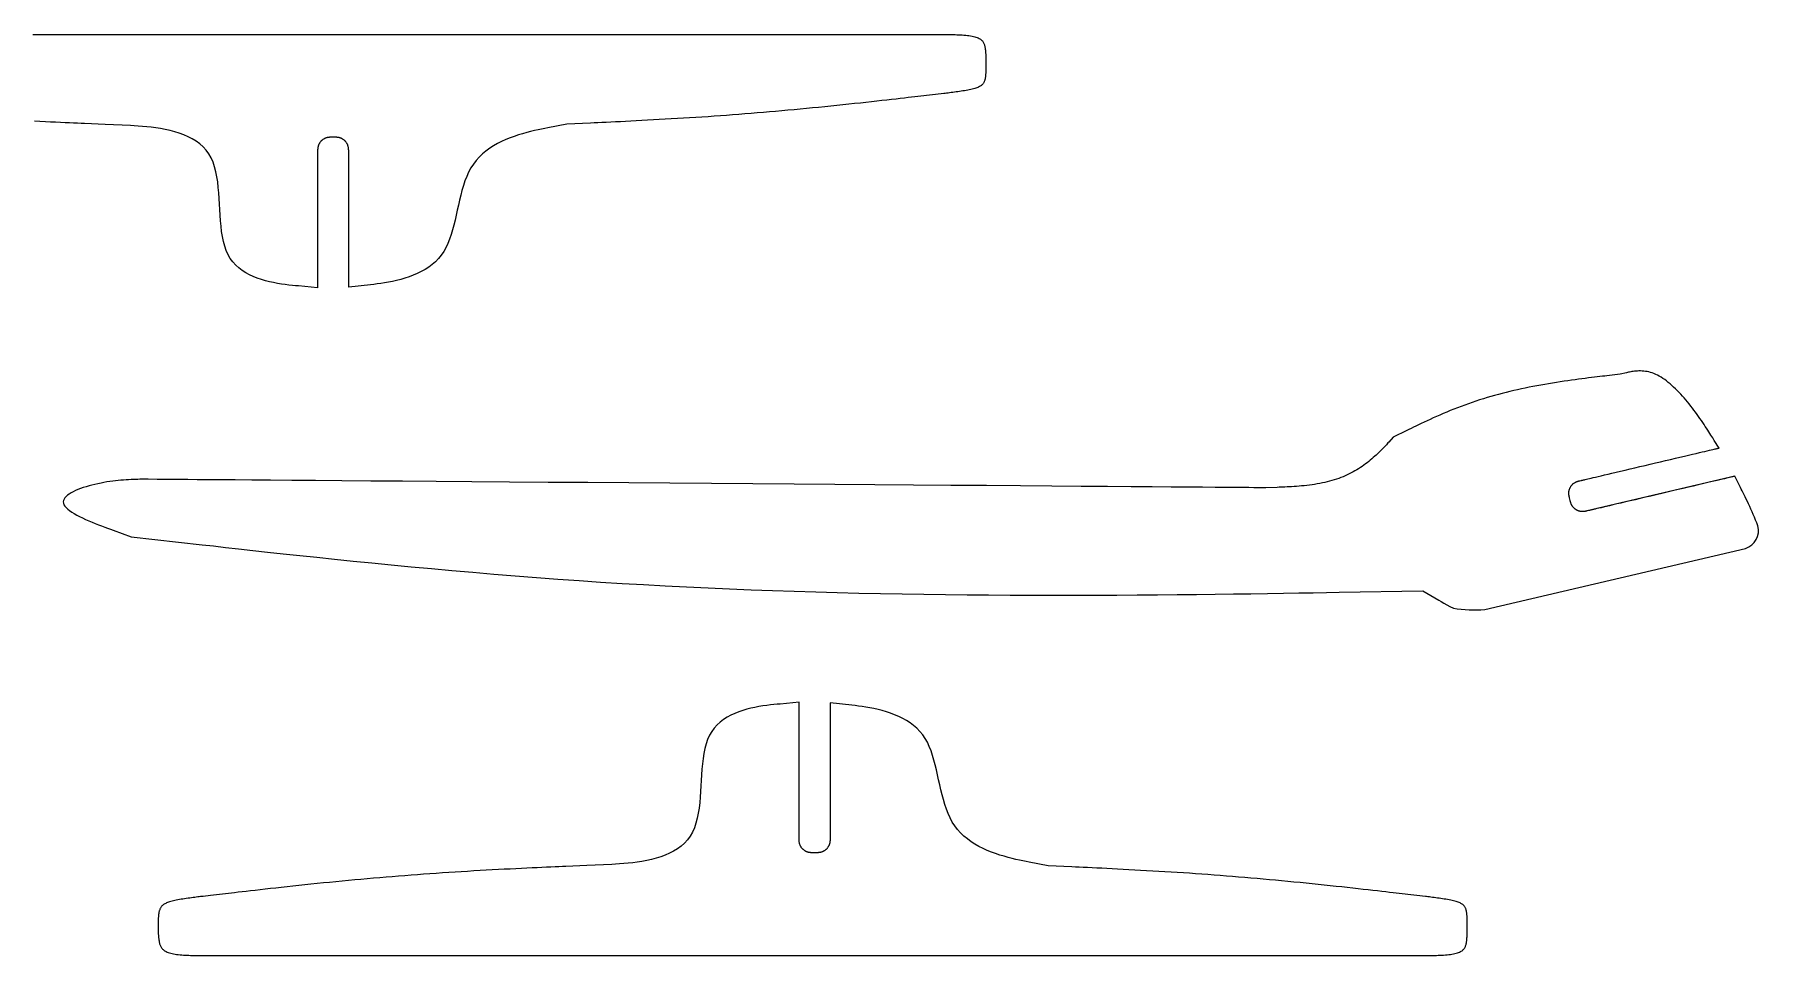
# Model space of a CAD drawing. Header units: millimetres. Extents: x -2850 to -1977, y -474 to -195.
# Drawn here: x -2238.8 to -1977.4, y -473.9 to -334.4 of the extents above; entities that cross this region are included whole.
import ezdxf

# ---------------------------------------------------------------- set-up
doc = ezdxf.new("R2010")
doc.units = ezdxf.units.MM

msp = doc.modelspace()

# ---------------------------------------------------------------- linework, layer by layer
at = {"flags": 128}
for points in [[(-2239.020451, -334.352781), (-2233.129459, -334.352781), (-2226.964113, -334.352781), (-2220.570139, -334.352781), (-2213.993262, -334.352781), (-2207.279208, -334.352781), (-2200.473703, -334.352781), (-2193.622471, -334.352781), (-2186.77124, -334.352781), (-2179.965735, -334.352781), (-2173.251681, -334.352781), (-2166.674804, -334.352781), (-2160.28083, -334.352781), (-2154.115484, -334.352781), (-2148.224492, -334.352781), (-2142.65358, -334.352781), (-2137.448474, -334.352781), (-2132.654899, -334.352781), (-2128.307148, -334.352781), (-2124.393792, -334.352781), (-2120.891967, -334.352781), (-2117.778811, -334.352781), (-2115.031459, -334.352781), (-2112.627051, -334.352781), (-2110.542722, -334.352781), (-2108.75561, -334.352781), (-2107.242852, -334.352781), (-2105.981585, -334.352781), (-2104.948947, -334.352781), (-2104.122074, -334.352781), (-2103.478104, -334.352781), (-2102.994174, -334.352781), (-2102.647421, -334.352781), (-2102.414982, -334.352781), (-2102.273995, -334.352781), (-2102.201596, -334.352781), (-2102.174923, -334.352781), (-2102.171112, -334.352781), (-2100.996555, -334.352781), (-2100.811844, -334.352824), (-2100.611199, -334.353122), (-2100.396309, -334.353932), (-2100.168857, -334.355508), (-2099.930531, -334.358108), (-2099.683017, -334.361986), (-2099.427999, -334.367397), (-2099.167164, -334.374599), (-2098.902198, -334.383846), (-2098.634787, -334.395395), (-2098.366617, -334.4095), (-2098.099374, -334.426417), (-2097.834743, -334.446403), (-2097.57441, -334.469713), (-2097.320062, -334.496602), (-2097.073384, -334.527326), (-2096.836062, -334.562141), (-2096.609783, -334.601303), (-2096.396231, -334.645067), (-2096.197093, -334.693689), (-2096.013653, -334.747349), (-2095.845583, -334.805924), (-2095.692155, -334.869215), (-2095.55264, -334.937023), (-2095.426309, -335.009149), (-2095.312431, -335.085396), (-2095.21028, -335.165563), (-2095.119124, -335.249452), (-2095.038236, -335.336864), (-2094.966886, -335.427601), (-2094.904346, -335.521464), (-2094.849885, -335.618254), (-2094.802776, -335.717771), (-2094.762288, -335.819818), (-2094.727693, -335.924196), (-2094.698263, -336.030706), (-2094.673267, -336.139148), (-2094.651976, -336.249324), (-2094.633663, -336.361036), (-2094.617597, -336.474085), (-2094.603158, -336.588243), (-2094.590162, -336.703169), (-2094.578533, -336.818494), (-2094.568194, -336.933849), (-2094.55907, -337.048863), (-2094.551085, -337.163168), (-2094.544164, -337.276394), (-2094.538229, -337.388172), (-2094.533205, -337.498132), (-2094.529016, -337.605904), (-2094.525587, -337.71112), (-2094.522841, -337.813409), (-2094.520702, -337.912403), (-2094.519095, -338.007731), (-2094.517944, -338.099025), (-2094.517172, -338.185914), (-2094.516704, -338.26803), (-2094.516463, -338.345003), (-2094.516375, -338.416464), (-2094.516362, -338.898804), (-2094.516362, -339.315525), (-2094.516381, -339.381081), (-2094.516512, -339.45242), (-2094.51687, -339.529077), (-2094.517566, -339.610583), (-2094.518714, -339.696471), (-2094.520427, -339.786276), (-2094.522817, -339.879529), (-2094.525997, -339.975763), (-2094.530081, -340.074512), (-2094.535181, -340.175309), (-2094.54141, -340.277686), (-2094.548881, -340.381177), (-2094.557707, -340.485314), (-2094.568001, -340.589631), (-2094.579875, -340.69366), (-2094.593444, -340.796935), (-2094.608819, -340.898987), (-2094.626113, -340.999352), (-2094.64544, -341.09756), (-2094.666912, -341.193146), (-2094.690727, -341.285735), (-2094.717418, -341.375329), (-2094.747603, -341.462022), (-2094.781901, -341.545906), (-2094.82093, -341.627078), (-2094.865308, -341.70563), (-2094.915652, -341.781657), (-2094.972582, -341.855253), (-2095.036714, -341.926512), (-2095.108668, -341.995528), (-2095.189061, -342.062395), (-2095.278511, -342.127208), (-2095.377637, -342.190059), (-2095.487057, -342.251045), (-2095.607388, -342.310257), (-2095.739249, -342.367792), (-2095.883259, -342.423742), (-2096.040034, -342.478202), (-2096.210193, -342.531266), (-2096.394355, -342.583028), (-2096.592771, -342.633561), (-2096.804233, -342.682848), (-2097.027165, -342.730853), (-2097.259993, -342.777538), (-2097.501142, -342.822866), (-2097.749036, -342.8668), (-2098.0021, -342.909302), (-2098.258761, -342.950336), (-2098.517442, -342.989864), (-2098.776569, -343.027848), (-2099.034567, -343.064252), (-2099.289861, -343.099038), (-2099.540876, -343.13217), (-2099.786036, -343.163608), (-2100.023768, -343.193317), (-2100.252496, -343.22126), (-2100.470645, -343.247398), (-2100.676641, -343.271695), (-2100.868908, -343.294113), (-2102.171112, -343.444828), (-2105.275705, -343.804172), (-2105.764291, -343.86071), (-2106.297116, -343.922287), (-2106.871854, -343.98855), (-2107.486175, -344.059147), (-2108.137751, -344.133728), (-2108.824254, -344.211939), (-2109.543355, -344.293429), (-2110.292725, -344.377847), (-2111.070037, -344.46484), (-2111.872961, -344.554056), (-2112.699169, -344.645144), (-2113.546333, -344.737752), (-2114.412124, -344.831527), (-2115.294213, -344.926119), (-2116.190273, -345.021175), (-2117.097975, -345.116344), (-2118.01499, -345.211273), (-2118.93899, -345.30561), (-2119.867646, -345.399005), (-2120.79863, -345.491104), (-2121.730001, -345.581616), (-2122.661372, -345.67048), (-2123.592742, -345.757697), (-2124.524112, -345.843268), (-2125.455481, -345.927191), (-2126.38685, -346.009467), (-2127.318219, -346.090097), (-2128.249587, -346.169079), (-2129.180954, -346.246414), (-2130.112321, -346.322102), (-2131.043688, -346.396143), (-2131.975055, -346.468536), (-2132.906422, -346.539283), (-2133.837788, -346.608382), (-2134.769154, -346.675833), (-2135.70052, -346.741638), (-2136.631885, -346.805795), (-2137.563251, -346.868304), (-2138.494617, -346.929166), (-2139.425982, -346.988381), (-2140.35696, -347.045944), (-2141.285609, -347.101838), (-2142.209601, -347.156039), (-2143.126608, -347.208526), (-2144.034301, -347.259275), (-2144.930353, -347.308265), (-2145.812433, -347.355473), (-2146.678215, -347.400876), (-2147.52537, -347.444452), (-2148.351569, -347.48618), (-2149.154483, -347.526035), (-2149.931786, -347.563997), (-2150.681147, -347.600042), (-2151.400239, -347.634148), (-2152.086733, -347.666293), (-2152.7383, -347.696454), (-2153.352614, -347.72461), (-2153.927344, -347.750736), (-2154.460163, -347.774812), (-2158.053293, -347.936534), (-2160.931028, -348.498638), (-2161.383524, -348.587433), (-2161.874706, -348.686244), (-2162.400092, -348.796654), (-2162.955203, -348.920247), (-2163.535558, -349.058606), (-2164.136675, -349.213317), (-2164.754075, -349.385962), (-2165.383276, -349.578125), (-2166.019799, -349.79139), (-2166.659162, -350.027341), (-2167.296885, -350.287562), (-2167.928488, -350.573636), (-2168.549489, -350.887148), (-2169.155408, -351.229681), (-2169.741765, -351.602819), (-2170.304079, -352.008145), (-2170.837869, -352.447245), (-2171.338655, -352.9217), (-2171.801955, -353.433096), (-2172.223291, -353.983017), (-2172.599698, -354.572082), (-2172.934284, -355.197063), (-2173.231675, -355.853769), (-2173.496497, -356.538007), (-2173.733376, -357.245586), (-2173.946936, -357.972313), (-2174.141803, -358.713998), (-2174.322603, -359.466448), (-2174.493962, -360.225471), (-2174.660504, -360.986875), (-2174.826857, -361.74647), (-2174.997644, -362.500062), (-2175.177493, -363.243461), (-2175.371027, -363.972473), (-2175.582874, -364.682909), (-2175.817658, -365.370574), (-2176.080006, -366.031279), (-2176.374542, -366.660831), (-2176.705892, -367.255038), (-2177.078682, -367.809708), (-2177.496026, -368.321673), (-2177.954993, -368.791856), (-2178.451141, -369.222201), (-2178.980026, -369.614656), (-2179.537206, -369.971166), (-2180.118239, -370.293677), (-2180.718683, -370.584135), (-2181.334094, -370.844485), (-2181.96003, -371.076674), (-2182.592049, -371.282647), (-2183.225708, -371.464351), (-2183.856564, -371.623731), (-2184.480175, -371.762732), (-2185.092099, -371.883302), (-2185.687893, -371.987386), (-2186.263114, -372.076929), (-2186.81332, -372.153877), (-2187.334068, -372.220177), (-2187.820916, -372.277774), (-2191.121774, -372.64935), (-2191.121774, -372.648926), (-2191.121774, -372.645958), (-2191.121774, -372.637902), (-2191.121774, -372.622213), (-2191.121774, -372.596349), (-2191.121774, -372.557763), (-2191.121774, -372.503914), (-2191.121774, -372.432256), (-2191.121774, -372.340245), (-2191.121774, -372.225338), (-2191.121774, -372.08499), (-2191.121774, -371.916658), (-2191.121774, -371.717796), (-2191.121774, -371.485862), (-2191.121774, -371.21831), (-2191.121774, -370.912598), (-2191.121774, -370.56618), (-2191.121774, -370.176514), (-2191.121774, -369.741054), (-2191.121774, -369.257256), (-2191.121774, -368.723849), (-2191.121774, -368.144649), (-2191.121774, -367.524744), (-2191.121774, -366.869222), (-2191.121774, -366.183171), (-2191.121774, -365.47168), (-2191.121774, -364.739835), (-2191.121774, -363.992727), (-2191.121774, -363.235442), (-2191.121774, -362.473069), (-2191.121774, -361.710696), (-2191.121774, -360.953411), (-2191.121774, -360.206302), (-2191.121774, -359.474458), (-2191.121774, -358.762966), (-2191.121774, -358.076915), (-2191.121774, -357.421393), (-2191.121774, -356.801488), (-2191.121774, -356.222288), (-2191.121774, -355.688881), (-2191.121774, -355.205084), (-2191.121774, -354.769624), (-2191.121774, -354.379957), (-2191.121774, -354.033539), (-2191.121774, -353.727827), (-2191.121774, -353.460275), (-2191.121774, -353.228341), (-2191.121774, -353.02948), (-2191.121774, -352.861147), (-2191.121774, -352.720799), (-2191.121774, -352.605892), (-2191.121774, -352.513881), (-2191.121774, -352.442223), (-2191.121774, -352.388374), (-2191.121774, -352.349789), (-2191.121774, -352.323924), (-2191.121774, -352.308236), (-2191.121774, -352.300179), (-2191.121774, -352.297211), (-2191.121774, -352.296787), (-2191.121774, -352.080056), (-2191.121796, -352.045953), (-2191.121951, -352.008789), (-2191.122371, -351.968757), (-2191.123188, -351.926047), (-2191.124535, -351.880851), (-2191.126545, -351.833358), (-2191.129349, -351.783761), (-2191.133081, -351.73225), (-2191.137874, -351.679016), (-2191.143859, -351.624251), (-2191.151169, -351.568145), (-2191.159936, -351.51089), (-2191.170294, -351.452676), (-2191.182374, -351.393695), (-2191.196309, -351.334137), (-2191.212232, -351.274194), (-2191.230275, -351.214057), (-2191.250571, -351.153916), (-2191.273251, -351.093963), (-2191.29845, -351.034389), (-2191.326259, -350.97537), (-2191.356615, -350.917027), (-2191.389416, -350.859465), (-2191.424557, -350.802789), (-2191.461937, -350.747106), (-2191.501451, -350.69252), (-2191.542998, -350.639137), (-2191.586473, -350.587064), (-2191.631775, -350.536404), (-2191.678799, -350.487264), (-2191.727443, -350.43975), (-2191.777604, -350.393967), (-2191.829179, -350.350021), (-2191.882065, -350.308017), (-2191.936159, -350.26806), (-2191.991357, -350.230257), (-2192.047558, -350.194713), (-2192.104656, -350.161533), (-2192.162551, -350.130823), (-2192.221139, -350.102688), (-2192.280301, -350.077195), (-2192.339861, -350.054249), (-2192.399629, -350.033716), (-2192.459411, -350.015462), (-2192.519017, -349.999353), (-2192.578256, -349.985255), (-2192.636935, -349.973033), (-2192.694864, -349.962555), (-2192.751851, -349.953684), (-2192.807704, -349.946289), (-2192.862232, -349.940234), (-2192.915243, -349.935386), (-2192.966547, -349.93161), (-2193.015951, -349.928772), (-2193.063264, -349.926739), (-2193.108294, -349.925376), (-2193.150851, -349.924549), (-2193.190742, -349.924125), (-2193.227777, -349.923969), (-2193.47775, -349.923946), (-2193.693737, -349.923946), (-2193.727723, -349.923968), (-2193.764757, -349.924124), (-2193.804649, -349.924547), (-2193.847206, -349.92537), (-2193.892237, -349.926727), (-2193.939551, -349.928751), (-2193.988956, -349.931576), (-2194.040262, -349.935335), (-2194.093275, -349.940162), (-2194.147806, -349.946191), (-2194.203662, -349.953554), (-2194.260653, -349.962385), (-2194.318587, -349.972818), (-2194.377272, -349.984985), (-2194.436517, -349.999022), (-2194.496131, -350.01506), (-2194.555922, -350.033234), (-2194.615698, -350.053677), (-2194.67527, -350.076522), (-2194.734444, -350.101903), (-2194.793044, -350.129914), (-2194.850953, -350.16049), (-2194.908067, -350.193529), (-2194.964283, -350.228925), (-2195.019498, -350.266575), (-2195.073609, -350.306376), (-2195.126513, -350.348223), (-2195.178106, -350.392013), (-2195.228286, -350.437642), (-2195.276949, -350.485006), (-2195.323992, -350.534002), (-2195.369311, -350.584525), (-2195.412805, -350.636472), (-2195.45437, -350.689739), (-2195.493901, -350.744222), (-2195.531298, -350.799817), (-2195.566455, -350.856422), (-2195.599271, -350.91393), (-2195.629641, -350.97224), (-2195.657463, -351.031247), (-2195.682673, -351.090833), (-2195.705365, -351.150819), (-2195.72567, -351.211013), (-2195.743721, -351.271222), (-2195.759651, -351.331253), (-2195.773593, -351.390913), (-2195.785679, -351.45001), (-2195.796042, -351.508351), (-2195.804813, -351.565743), (-2195.812127, -351.621993), (-2195.818114, -351.676908), (-2195.822909, -351.730296), (-2195.826643, -351.781963), (-2195.829449, -351.831717), (-2195.831459, -351.879366), (-2195.832807, -351.924715), (-2195.833625, -351.967573), (-2195.834045, -352.007747), (-2195.834199, -352.045044), (-2195.834221, -352.296787), (-2195.834221, -352.297213), (-2195.834221, -352.300191), (-2195.834221, -352.308275), (-2195.834221, -352.324018), (-2195.834221, -352.349973), (-2195.834221, -352.388692), (-2195.834221, -352.442728), (-2195.834221, -352.514635), (-2195.834221, -352.606965), (-2195.834221, -352.722272), (-2195.834221, -352.863107), (-2195.834221, -353.032024), (-2195.834221, -353.231576), (-2195.834221, -353.464316), (-2195.834221, -353.732797), (-2195.834221, -354.039571), (-2195.834221, -354.387192), (-2195.834221, -354.778212), (-2195.834221, -355.215185), (-2195.834221, -355.700662), (-2195.834221, -356.235922), (-2195.834221, -356.817133), (-2195.834221, -357.439191), (-2195.834221, -358.09699), (-2195.834221, -358.785424), (-2195.834221, -359.499387), (-2195.834221, -360.233773), (-2195.834221, -360.983476), (-2195.834221, -361.743391), (-2195.834221, -362.508412), (-2195.834221, -363.273433), (-2195.834221, -364.033348), (-2195.834221, -364.783051), (-2195.834221, -365.517437), (-2195.834221, -366.2314), (-2195.834221, -366.919834), (-2195.834221, -367.577633), (-2195.834221, -368.199691), (-2195.834221, -368.780902), (-2195.834221, -369.316162), (-2195.834221, -369.801639), (-2195.834221, -370.238612), (-2195.834221, -370.629632), (-2195.834221, -370.977253), (-2195.834221, -371.284027), (-2195.834221, -371.552508), (-2195.834221, -371.785248), (-2195.834221, -371.9848), (-2195.834221, -372.153717), (-2195.834221, -372.294552), (-2195.834221, -372.409859), (-2195.834221, -372.502189), (-2195.834221, -372.574096), (-2195.834221, -372.628132), (-2195.834221, -372.666851), (-2195.834221, -372.692806), (-2195.834221, -372.708549), (-2195.834221, -372.716633), (-2195.834221, -372.719611), (-2195.834221, -372.720037), (-2198.712286, -372.462878), (-2199.16476, -372.421975), (-2199.655475, -372.374815), (-2200.179501, -372.318997), (-2200.731909, -372.252121), (-2201.307768, -372.171788), (-2201.902149, -372.075596), (-2202.510123, -371.961146), (-2203.126759, -371.826037), (-2203.747127, -371.66787), (-2204.366298, -371.484244), (-2204.979342, -371.272759), (-2205.581329, -371.031015), (-2206.167329, -370.756612), (-2206.732413, -370.447149), (-2207.27165, -370.100227), (-2207.780111, -369.713445), (-2208.252866, -369.284403), (-2208.684986, -368.810701), (-2209.07154, -368.289939), (-2209.407598, -367.719717), (-2209.69003, -367.098912), (-2209.922899, -366.431513), (-2210.112066, -365.722785), (-2210.263393, -364.977996), (-2210.382743, -364.202411), (-2210.475976, -363.401296), (-2210.548956, -362.579918), (-2210.607543, -361.743543), (-2210.6576, -360.897437), (-2210.704989, -360.046866), (-2210.75557, -359.197097), (-2210.815207, -358.353395), (-2210.889761, -357.521027), (-2210.985094, -356.705259), (-2211.107067, -355.911358), (-2211.261543, -355.144588), (-2211.454383, -354.410217), (-2211.69145, -353.713511), (-2211.978605, -353.059736), (-2212.321709, -352.454158), (-2212.724721, -351.900739), (-2213.183976, -351.398223), (-2213.693905, -350.944049), (-2214.248941, -350.535658), (-2214.843515, -350.170487), (-2215.472058, -349.845978), (-2216.129003, -349.55957), (-2216.80878, -349.308702), (-2217.505821, -349.090814), (-2218.214557, -348.903345), (-2218.929421, -348.743735), (-2219.644843, -348.609423), (-2220.355256, -348.49785), (-2221.05509, -348.406454), (-2221.738777, -348.332676), (-2222.400749, -348.273954), (-2223.035438, -348.227728), (-2223.637274, -348.191438), (-2224.20069, -348.162524), (-2228.023955, -347.988123), (-2231.193324, -347.850097), (-2231.692103, -347.828361), (-2232.236046, -347.804573), (-2232.822776, -347.778749), (-2233.449915, -347.750909), (-2234.115087, -347.721068), (-2234.815915, -347.689246), (-2235.550022, -347.655461), (-2236.315031, -347.619729), (-2237.108565, -347.582068), (-2237.928248, -347.542497), (-2238.771701, -347.501032)], [(-1980.952824, -401.301162), (-2003.338924, -406.555886)], [(-2220.006774, -469.379332), (-2220.006774, -469.796095), (-2220.006756, -469.861673), (-2220.006628, -469.933134), (-2220.006281, -470.010107), (-2220.005606, -470.092223), (-2220.004493, -470.179113), (-2220.002833, -470.270407), (-2220.000516, -470.365736), (-2219.997432, -470.46473), (-2219.993473, -470.567021), (-2219.988529, -470.672238), (-2219.982489, -470.780012), (-2219.975246, -470.889974), (-2219.966689, -471.001754), (-2219.956709, -471.114983), (-2219.945196, -471.229291), (-2219.932041, -471.344309), (-2219.917135, -471.459668), (-2219.900368, -471.574998), (-2219.88163, -471.689929), (-2219.860812, -471.804093), (-2219.837713, -471.917148), (-2219.811762, -472.028867), (-2219.782298, -472.139051), (-2219.748659, -472.247502), (-2219.710183, -472.354019), (-2219.666208, -472.458406), (-2219.616072, -472.560462), (-2219.559113, -472.659989), (-2219.494669, -472.756787), (-2219.422079, -472.850659), (-2219.34068, -472.941406), (-2219.249811, -473.028827), (-2219.148809, -473.112726), (-2219.037013, -473.192902), (-2218.913761, -473.269156), (-2218.778391, -473.341291), (-2218.630241, -473.409107), (-2218.468649, -473.472406), (-2218.292952, -473.530988), (-2218.102491, -473.584654), (-2217.896987, -473.633282), (-2217.677707, -473.677051), (-2217.446305, -473.716218), (-2217.204431, -473.751037), (-2216.953739, -473.781766), (-2216.695881, -473.808658), (-2216.432508, -473.83197), (-2216.165273, -473.851959), (-2215.895828, -473.868878), (-2215.625826, -473.882985), (-2215.356918, -473.894535), (-2215.090758, -473.903783), (-2214.828996, -473.910985), (-2214.573286, -473.916398), (-2214.32528, -473.920276), (-2214.08663, -473.922876), (-2213.858988, -473.924453), (-2213.644006, -473.925263), (-2213.443337, -473.925561), (-2212.084158, -473.925604), (-2212.080348, -473.925604), (-2212.053675, -473.925604), (-2211.981276, -473.925604), (-2211.840288, -473.925604), (-2211.607849, -473.925604), (-2211.261096, -473.925604), (-2210.777166, -473.925604), (-2210.133196, -473.925604), (-2209.306323, -473.925604), (-2208.273685, -473.925604), (-2207.012418, -473.925604), (-2205.49966, -473.925604), (-2203.712548, -473.925604), (-2201.62822, -473.925604), (-2199.223811, -473.925604), (-2196.47646, -473.925604), (-2193.363303, -473.925604), (-2189.861478, -473.925604), (-2185.948122, -473.925604), (-2181.600372, -473.925604), (-2176.806796, -473.925604), (-2171.60169, -473.925604), (-2166.030778, -473.925604), (-2160.139786, -473.925604), (-2153.97444, -473.925604), (-2147.580466, -473.925604), (-2141.003589, -473.925604), (-2134.289535, -473.925604), (-2127.48403, -473.925604), (-2120.632799, -473.925604), (-2113.781568, -473.925604), (-2106.976063, -473.925604), (-2100.262009, -473.925604), (-2093.685132, -473.925604), (-2087.291157, -473.925604), (-2081.125812, -473.925604), (-2075.23482, -473.925604), (-2069.663908, -473.925604), (-2064.458801, -473.925604), (-2059.665226, -473.925604), (-2055.317476, -473.925604), (-2051.40412, -473.925604), (-2047.902295, -473.925604), (-2044.789138, -473.925604), (-2042.041787, -473.925604), (-2039.637378, -473.925604), (-2037.553049, -473.925604), (-2035.765937, -473.925604), (-2034.253179, -473.925604), (-2032.991913, -473.925604), (-2031.959274, -473.925604), (-2031.132402, -473.925604), (-2030.488432, -473.925604), (-2030.004502, -473.925604), (-2029.657749, -473.925604), (-2029.42531, -473.925604), (-2029.284322, -473.925604), (-2029.211923, -473.925604), (-2029.18525, -473.925604), (-2029.181439, -473.925604), (-2028.006883, -473.925604), (-2027.822171, -473.925561), (-2027.621527, -473.925263), (-2027.406636, -473.924453), (-2027.179185, -473.922876), (-2026.940859, -473.920276), (-2026.693344, -473.916398), (-2026.438326, -473.910985), (-2026.177492, -473.903783), (-2025.912526, -473.894535), (-2025.645115, -473.882985), (-2025.376945, -473.868878), (-2025.109701, -473.851959), (-2024.84507, -473.83197), (-2024.584737, -473.808658), (-2024.330389, -473.781766), (-2024.083711, -473.751037), (-2023.84639, -473.716218), (-2023.62011, -473.677051), (-2023.406558, -473.633282), (-2023.207421, -473.584654), (-2023.02398, -473.530988), (-2022.855911, -473.472406), (-2022.702483, -473.409107), (-2022.562968, -473.341291), (-2022.436636, -473.269156), (-2022.322759, -473.192902), (-2022.220607, -473.112726), (-2022.129452, -473.028827), (-2022.048563, -472.941406), (-2021.977214, -472.850659), (-2021.914673, -472.756787), (-2021.860212, -472.659989), (-2021.813103, -472.560462), (-2021.772615, -472.458406), (-2021.738021, -472.354019), (-2021.70859, -472.247502), (-2021.683594, -472.139051), (-2021.662304, -472.028867), (-2021.64399, -471.917148), (-2021.627924, -471.804093), (-2021.613486, -471.689929), (-2021.600489, -471.574998), (-2021.58886, -471.459668), (-2021.578522, -471.344309), (-2021.569398, -471.229291), (-2021.561413, -471.114983), (-2021.554491, -471.001754), (-2021.548556, -470.889974), (-2021.543532, -470.780012), (-2021.539344, -470.672238), (-2021.535914, -470.567021), (-2021.533168, -470.46473), (-2021.53103, -470.365736), (-2021.529423, -470.270407), (-2021.528271, -470.179113), (-2021.527499, -470.092223), (-2021.527031, -470.010107), (-2021.52679, -469.933134), (-2021.526702, -469.861673), (-2021.526689, -469.379332), (-2021.526689, -468.962612), (-2021.526708, -468.897056), (-2021.52684, -468.825716), (-2021.527197, -468.74906), (-2021.527894, -468.667554), (-2021.529042, -468.581666), (-2021.530754, -468.491862), (-2021.533144, -468.39861), (-2021.536324, -468.302376), (-2021.540408, -468.203628), (-2021.545508, -468.102833), (-2021.551737, -468.000457), (-2021.559208, -467.896969), (-2021.568034, -467.792834), (-2021.578328, -467.68852), (-2021.590203, -467.584494), (-2021.603771, -467.481223), (-2021.619146, -467.379175), (-2021.63644, -467.278815), (-2021.655767, -467.180612), (-2021.67724, -467.085032), (-2021.701054, -466.992449), (-2021.727745, -466.902862), (-2021.757931, -466.816177), (-2021.792229, -466.7323), (-2021.831258, -466.651136), (-2021.875635, -466.572592), (-2021.92598, -466.496572), (-2021.982909, -466.422984), (-2022.047042, -466.351732), (-2022.118995, -466.282722), (-2022.199388, -466.215861), (-2022.288839, -466.151054), (-2022.387965, -466.088206), (-2022.497384, -466.027224), (-2022.617716, -465.968014), (-2022.749577, -465.91048), (-2022.893586, -465.854529), (-2023.050361, -465.800067), (-2023.22052, -465.747), (-2023.404682, -465.695232), (-2023.603098, -465.644693), (-2023.81456, -465.595397), (-2024.037493, -465.547382), (-2024.270321, -465.500685), (-2024.511469, -465.455344), (-2024.759363, -465.411396), (-2025.012428, -465.368878), (-2025.269088, -465.327829), (-2025.527769, -465.288285), (-2025.786896, -465.250283), (-2026.044894, -465.213862), (-2026.300188, -465.179059), (-2026.551203, -465.14591), (-2026.796364, -465.114454), (-2027.034096, -465.084728), (-2027.262824, -465.056769), (-2027.480973, -465.030615), (-2027.686968, -465.006304), (-2027.879235, -464.983871), (-2029.181439, -464.833061), (-2032.286033, -464.473716), (-2032.774618, -464.417178), (-2033.307444, -464.355602), (-2033.882181, -464.289339), (-2034.496503, -464.218742), (-2035.148079, -464.144162), (-2035.834581, -464.065952), (-2036.553682, -463.984463), (-2037.303053, -463.900047), (-2038.080364, -463.813057), (-2038.883288, -463.723843), (-2039.709496, -463.632759), (-2040.55666, -463.540155), (-2041.422451, -463.446384), (-2042.304541, -463.351798), (-2043.200601, -463.256748), (-2044.108302, -463.161587), (-2045.025317, -463.066667), (-2045.949317, -462.972339), (-2046.877973, -462.878955), (-2047.808957, -462.786867), (-2048.740329, -462.696369), (-2049.671699, -462.607519), (-2050.60307, -462.520316), (-2051.53444, -462.434762), (-2052.465809, -462.350855), (-2053.397178, -462.268596), (-2054.328546, -462.187985), (-2055.259914, -462.109021), (-2056.191282, -462.031704), (-2057.122649, -461.956035), (-2058.054016, -461.882013), (-2058.985382, -461.809637), (-2059.916749, -461.738909), (-2060.848115, -461.669828), (-2061.779481, -461.602394), (-2062.710847, -461.536606), (-2063.642213, -461.472465), (-2064.573578, -461.409971), (-2065.504944, -461.349123), (-2066.43631, -461.289921), (-2067.367287, -461.232369), (-2068.295936, -461.176486), (-2069.219928, -461.122295), (-2070.136935, -461.069817), (-2071.044629, -461.019075), (-2071.94068, -460.970092), (-2072.822761, -460.922889), (-2073.688543, -460.877491), (-2074.535697, -460.833919), (-2075.361896, -460.792195), (-2076.164811, -460.752342), (-2076.942113, -460.714382), (-2077.691474, -460.678339), (-2078.410566, -460.644234), (-2079.09706, -460.61209), (-2079.748628, -460.58193), (-2080.362941, -460.553775), (-2080.937671, -460.527649), (-2081.47049, -460.503573), (-2085.063621, -460.341851), (-2087.941355, -459.779706), (-2088.393851, -459.690904), (-2088.885033, -459.592086), (-2089.41042, -459.481669), (-2089.965531, -459.358068), (-2090.545885, -459.2197), (-2091.147002, -459.064982), (-2091.764402, -458.892329), (-2092.393603, -458.700157), (-2093.030126, -458.486884), (-2093.669489, -458.250925), (-2094.307212, -457.990696), (-2094.938815, -457.704615), (-2095.559816, -457.391097), (-2096.165736, -457.048558), (-2096.752092, -456.675414), (-2097.314406, -456.270083), (-2097.848196, -455.83098), (-2098.348982, -455.356521), (-2098.812283, -454.845123), (-2099.233618, -454.295203), (-2099.610025, -453.706138), (-2099.944611, -453.081158), (-2100.242003, -452.424455), (-2100.506825, -451.740221), (-2100.743703, -451.032646), (-2100.957263, -450.305924), (-2101.15213, -449.564245), (-2101.33293, -448.811801), (-2101.504289, -448.052784), (-2101.670832, -447.291385), (-2101.837184, -446.531797), (-2102.007972, -445.778211), (-2102.18782, -445.034818), (-2102.381355, -444.305811), (-2102.593201, -443.595381), (-2102.827986, -442.907719), (-2103.090333, -442.247018), (-2103.384869, -441.617469), (-2103.716219, -441.023264), (-2104.089009, -440.468594), (-2104.506354, -439.956628), (-2104.965321, -439.486444), (-2105.461468, -439.056096), (-2105.990353, -438.663637), (-2106.547534, -438.307122), (-2107.128567, -437.984606), (-2107.72901, -437.694142), (-2108.344421, -437.433785), (-2108.970357, -437.201589), (-2109.602376, -436.995608), (-2110.236035, -436.813897), (-2110.866891, -436.654509), (-2111.490503, -436.515499), (-2112.102426, -436.394921), (-2112.69822, -436.290829), (-2113.273441, -436.201278), (-2113.823647, -436.124322), (-2114.344395, -436.058015), (-2114.831243, -436.00041), (-2118.132102, -435.628787), (-2118.132102, -435.629211), (-2118.132102, -435.632179), (-2118.132102, -435.640235), (-2118.132102, -435.655924), (-2118.132102, -435.681789), (-2118.132102, -435.720374), (-2118.132102, -435.774224), (-2118.132102, -435.845883), (-2118.132102, -435.937895), (-2118.132102, -436.052804), (-2118.132102, -436.193153), (-2118.132102, -436.361488), (-2118.132102, -436.560352), (-2118.132102, -436.792289), (-2118.132102, -437.059844), (-2118.132102, -437.36556), (-2118.132102, -437.711982), (-2118.132102, -438.101653), (-2118.132102, -438.537119), (-2118.132102, -439.020922), (-2118.132102, -439.554335), (-2118.132102, -440.133542), (-2118.132102, -440.753455), (-2118.132102, -441.408985), (-2118.132102, -442.095044), (-2118.132102, -442.806545), (-2118.132102, -443.538398), (-2118.132102, -444.285516), (-2118.132102, -445.04281), (-2118.132102, -445.805192), (-2118.132102, -446.567574), (-2118.132102, -447.324869), (-2118.132102, -448.071986), (-2118.132102, -448.80384), (-2118.132102, -449.51534), (-2118.132102, -450.201399), (-2118.132102, -450.856929), (-2118.132102, -451.476842), (-2118.132102, -452.056049), (-2118.132102, -452.589462), (-2118.132102, -453.073266), (-2118.132102, -453.508731), (-2118.132102, -453.898402), (-2118.132102, -454.244824), (-2118.132102, -454.55054), (-2118.132102, -454.818095), (-2118.132102, -455.050032), (-2118.132102, -455.248896), (-2118.132102, -455.417231), (-2118.132102, -455.557581), (-2118.132102, -455.672489), (-2118.132102, -455.764501), (-2118.132102, -455.83616), (-2118.132102, -455.89001), (-2118.132102, -455.928595), (-2118.132102, -455.95446), (-2118.132102, -455.970149), (-2118.132102, -455.978205), (-2118.132102, -455.981173), (-2118.132102, -455.981597), (-2118.132102, -456.198329), (-2118.132124, -456.232432), (-2118.132278, -456.269595), (-2118.132698, -456.309627), (-2118.133515, -456.352337), (-2118.134862, -456.397534), (-2118.136872, -456.445026), (-2118.139677, -456.494622), (-2118.143409, -456.546132), (-2118.148201, -456.599365), (-2118.154186, -456.654129), (-2118.161496, -456.710233), (-2118.170264, -456.767486), (-2118.180621, -456.825698), (-2118.192701, -456.884676), (-2118.206637, -456.94423), (-2118.222559, -457.00417), (-2118.240602, -457.064303), (-2118.260898, -457.124439), (-2118.283579, -457.184386), (-2118.308777, -457.243955), (-2118.336586, -457.302967), (-2118.366943, -457.361303), (-2118.399743, -457.418857), (-2118.434884, -457.475525), (-2118.472264, -457.5312), (-2118.511778, -457.585777), (-2118.553325, -457.639151), (-2118.5968, -457.691216), (-2118.642102, -457.741866), (-2118.689126, -457.790996), (-2118.737771, -457.838501), (-2118.787932, -457.884275), (-2118.839507, -457.928212), (-2118.892393, -457.970208), (-2118.946486, -458.010155), (-2119.001685, -458.04795), (-2119.057885, -458.083487), (-2119.114984, -458.116659), (-2119.172879, -458.147362), (-2119.231466, -458.17549), (-2119.290628, -458.200977), (-2119.350189, -458.223918), (-2119.409956, -458.244446), (-2119.469738, -458.262696), (-2119.529345, -458.278801), (-2119.588583, -458.292896), (-2119.647263, -458.305115), (-2119.705192, -458.315591), (-2119.762178, -458.324459), (-2119.818031, -458.331853), (-2119.872559, -458.337906), (-2119.925571, -458.342754), (-2119.976874, -458.346529), (-2120.026278, -458.349366), (-2120.073591, -458.351398), (-2120.118622, -458.352761), (-2120.161178, -458.353587), (-2120.201069, -458.354012), (-2120.238104, -458.354168), (-2120.488077, -458.354191), (-2120.704064, -458.354191), (-2120.73805, -458.354168), (-2120.775085, -458.354013), (-2120.814976, -458.35359), (-2120.857533, -458.352767), (-2120.902564, -458.351409), (-2120.949878, -458.349385), (-2120.999284, -458.346559), (-2121.050589, -458.342799), (-2121.103603, -458.33797), (-2121.158133, -458.331941), (-2121.21399, -458.324576), (-2121.270981, -458.315743), (-2121.328914, -458.305308), (-2121.387599, -458.293137), (-2121.446844, -458.279098), (-2121.506458, -458.263055), (-2121.566249, -458.244877), (-2121.626026, -458.22443), (-2121.685597, -458.201579), (-2121.744771, -458.176192), (-2121.803371, -458.148175), (-2121.86128, -458.117591), (-2121.918394, -458.084546), (-2121.97461, -458.049142), (-2122.029826, -458.011484), (-2122.083937, -457.971676), (-2122.13684, -457.929821), (-2122.188434, -457.886023), (-2122.238613, -457.840387), (-2122.287276, -457.793017), (-2122.334319, -457.744015), (-2122.379639, -457.693487), (-2122.423133, -457.641536), (-2122.464697, -457.588266), (-2122.504229, -457.53378), (-2122.541625, -457.478184), (-2122.576782, -457.42158), (-2122.609598, -457.364073), (-2122.639968, -457.305767), (-2122.667791, -457.246765), (-2122.693001, -457.187187), (-2122.715692, -457.12721), (-2122.735997, -457.067026), (-2122.754049, -457.006829), (-2122.769979, -456.946811), (-2122.783921, -456.887164), (-2122.796006, -456.828082), (-2122.806369, -456.769757), (-2122.815141, -456.712382), (-2122.822454, -456.656149), (-2122.828442, -456.601251), (-2122.833236, -456.547881), (-2122.83697, -456.496231), (-2122.839776, -456.446494), (-2122.841787, -456.398862), (-2122.843135, -456.353529), (-2122.843952, -456.310687), (-2122.844372, -456.270528), (-2122.844527, -456.233245), (-2122.844549, -455.981597), (-2122.844549, -455.981172), (-2122.844549, -455.978194), (-2122.844549, -455.970109), (-2122.844549, -455.954366), (-2122.844549, -455.928412), (-2122.844549, -455.889693), (-2122.844549, -455.835656), (-2122.844549, -455.763749), (-2122.844549, -455.671419), (-2122.844549, -455.556113), (-2122.844549, -455.415278), (-2122.844549, -455.24636), (-2122.844549, -455.046808), (-2122.844549, -454.814068), (-2122.844549, -454.545588), (-2122.844549, -454.238813), (-2122.844549, -453.891193), (-2122.844549, -453.500173), (-2122.844549, -453.0632), (-2122.844549, -452.577723), (-2122.844549, -452.042463), (-2122.844549, -451.461252), (-2122.844549, -450.839193), (-2122.844549, -450.181395), (-2122.844549, -449.492961), (-2122.844549, -448.778998), (-2122.844549, -448.044612), (-2122.844549, -447.294909), (-2122.844549, -446.534994), (-2122.844549, -445.769973), (-2122.844549, -445.004952), (-2122.844549, -444.245037), (-2122.844549, -443.495333), (-2122.844549, -442.760947), (-2122.844549, -442.046985), (-2122.844549, -441.358551), (-2122.844549, -440.700752), (-2122.844549, -440.078694), (-2122.844549, -439.497482), (-2122.844549, -438.962223), (-2122.844549, -438.476745), (-2122.844549, -438.039773), (-2122.844549, -437.648753), (-2122.844549, -437.301132), (-2122.844549, -436.994358), (-2122.844549, -436.725877), (-2122.844549, -436.493137), (-2122.844549, -436.293585), (-2122.844549, -436.124668), (-2122.844549, -435.983832), (-2122.844549, -435.868526), (-2122.844549, -435.776196), (-2122.844549, -435.704289), (-2122.844549, -435.650253), (-2122.844549, -435.611534), (-2122.844549, -435.585579), (-2122.844549, -435.569836), (-2122.844549, -435.561752), (-2122.844549, -435.558773), (-2122.844549, -435.558348), (-2125.722614, -435.815466), (-2126.175087, -435.856362), (-2126.665802, -435.903515), (-2127.189828, -435.959325), (-2127.742236, -436.026193), (-2128.318095, -436.106518), (-2128.912477, -436.202701), (-2129.52045, -436.317142), (-2130.137086, -436.452242), (-2130.757454, -436.6104), (-2131.376625, -436.794017), (-2131.989669, -437.005492), (-2132.591656, -437.247227), (-2133.177656, -437.521621), (-2133.74274, -437.831075), (-2134.281977, -438.177989), (-2134.790439, -438.564762), (-2135.263194, -438.993796), (-2135.695313, -439.46749), (-2136.081867, -439.988245), (-2136.417926, -440.558461), (-2136.700358, -441.17926), (-2136.933226, -441.846654), (-2137.122393, -442.555377), (-2137.273721, -443.300162), (-2137.39307, -444.075744), (-2137.486304, -444.876856), (-2137.559283, -445.698232), (-2137.617871, -446.534605), (-2137.667928, -447.38071), (-2137.715316, -448.231281), (-2137.765898, -449.08105), (-2137.825535, -449.924753), (-2137.900088, -450.757123), (-2137.995421, -451.572893), (-2138.117394, -452.366797), (-2138.27187, -453.13357), (-2138.464711, -453.867945), (-2138.701777, -454.564656), (-2138.988932, -455.218436), (-2139.332037, -455.82402), (-2139.735048, -456.377445), (-2140.194303, -456.879969), (-2140.704233, -457.33415), (-2141.259269, -457.74255), (-2141.853842, -458.107728), (-2142.482386, -458.432246), (-2143.13933, -458.718663), (-2143.819107, -458.96954), (-2144.516148, -459.187438), (-2145.224885, -459.374916), (-2145.939748, -459.534535), (-2146.655171, -459.668856), (-2147.365583, -459.780438), (-2148.065417, -459.871843), (-2148.749105, -459.94563), (-2149.411077, -460.004361), (-2150.045765, -460.050594), (-2150.647601, -460.086891), (-2151.211017, -460.115813), (-2155.034282, -460.290262), (-2158.203651, -460.428205), (-2158.70243, -460.449928), (-2159.246373, -460.473702), (-2159.833103, -460.499511), (-2160.460242, -460.527336), (-2161.125415, -460.55716), (-2161.826243, -460.588966), (-2162.56035, -460.622735), (-2163.325359, -460.65845), (-2164.118893, -460.696095), (-2164.938575, -460.73565), (-2165.782028, -460.7771), (-2166.646876, -460.820425), (-2167.530741, -460.865609), (-2168.431246, -460.912634), (-2169.346015, -460.961482), (-2170.27267, -461.012137), (-2171.208835, -461.064579), (-2172.152133, -461.118793), (-2173.100186, -461.17476), (-2174.050618, -461.232462), (-2175.001448, -461.291886), (-2175.95228, -461.353027), (-2176.903114, -461.415887), (-2177.853949, -461.480463), (-2178.804785, -461.546757), (-2179.755623, -461.614768), (-2180.706461, -461.684495), (-2181.657301, -461.755939), (-2182.608141, -461.8291), (-2183.558983, -461.903976), (-2184.509825, -461.980567), (-2185.460667, -462.058875), (-2186.41151, -462.138897), (-2187.362353, -462.220635), (-2188.313196, -462.304087), (-2189.264039, -462.389253), (-2190.214882, -462.476134), (-2191.165725, -462.564729), (-2192.116567, -462.655037), (-2193.067409, -462.747059), (-2194.017854, -462.840734), (-2194.965922, -462.935762), (-2195.909234, -463.031781), (-2196.845415, -463.128432), (-2197.772087, -463.225353), (-2198.686873, -463.322184), (-2199.587397, -463.418564), (-2200.47128, -463.514133), (-2201.336146, -463.608529), (-2202.179618, -463.701392), (-2202.999318, -463.792361), (-2203.792871, -463.881076), (-2204.557898, -463.967176), (-2205.292023, -464.050301), (-2205.992868, -464.130089), (-2206.658057, -464.20618), (-2207.285213, -464.278213), (-2207.871957, -464.345827), (-2208.415915, -464.408663), (-2212.084158, -464.833061), (-2213.209317, -464.963315), (-2213.386273, -464.983824), (-2213.578564, -465.006249), (-2213.784651, -465.030553), (-2214.002991, -465.056699), (-2214.232043, -465.08465), (-2214.470267, -465.114368), (-2214.71612, -465.145816), (-2214.968061, -465.178956), (-2215.22455, -465.213751), (-2215.484044, -465.250164), (-2215.745003, -465.288158), (-2216.005886, -465.327695), (-2216.26515, -465.368738), (-2216.521255, -465.411249), (-2216.772659, -465.455192), (-2217.017822, -465.500528), (-2217.255202, -465.547222), (-2217.483257, -465.595234), (-2217.700447, -465.644528), (-2217.905229, -465.695067), (-2218.096412, -465.746835), (-2218.274198, -465.799904), (-2218.439138, -465.854369), (-2218.591782, -465.910324), (-2218.732682, -465.967862), (-2218.862388, -466.027078), (-2218.981452, -466.088066), (-2219.090424, -466.15092), (-2219.189855, -466.215735), (-2219.280297, -466.282604), (-2219.362301, -466.351621), (-2219.436416, -466.422881), (-2219.503195, -466.496478), (-2219.563188, -466.572505), (-2219.616946, -466.651058), (-2219.66502, -466.73223), (-2219.707961, -466.816115), (-2219.746321, -466.902807), (-2219.780649, -466.992401), (-2219.811497, -467.084991), (-2219.839348, -467.180577), (-2219.864417, -467.278785), (-2219.886849, -467.379149), (-2219.906792, -467.481202), (-2219.924391, -467.584477), (-2219.939794, -467.688506), (-2219.953146, -467.792822), (-2219.964594, -467.89696), (-2219.974285, -468.00045), (-2219.982364, -468.102828), (-2219.988979, -468.203624), (-2219.994276, -468.302374), (-2219.998401, -468.398608), (-2220.001501, -468.491861), (-2220.003723, -468.581665), (-2220.005212, -468.667554), (-2220.006115, -468.74906), (-2220.006579, -468.825716), (-2220.006749, -468.897056), (-2220.006774, -469.379332)]]:
    msp.add_lwpolyline(points, dxfattribs=at)
msp.add_lwpolyline([(-2023.634659, -421.310115, 0.058089), (-2018.8763, -421.501979), (-1979.342663, -412.222187, 0.39249), (-1977.448243, -408.815809), (-1977.622864, -408.3744), (-1977.800354, -407.938538), (-1977.979841, -407.509248), (-1978.160455, -407.087551), (-1978.341325, -406.67447), (-1978.52158, -406.271029), (-1978.70035, -405.87825), (-1978.876763, -405.497155), (-1979.04995, -405.128768), (-1979.219039, -404.774111), (-1979.383159, -404.434207), (-1979.54144, -404.110079), (-1979.693011, -403.802749), (-1979.837002, -403.513241), (-1979.972541, -403.242576), (-1980.098757, -402.991779), (-1980.952362, -401.301053), (-1980.952824, -401.301162), (-1980.956058, -401.301921), (-1980.964836, -401.303981), (-1980.981929, -401.307994), (-1981.01011, -401.314609), (-1981.052151, -401.324477), (-1981.110823, -401.338249), (-1981.188898, -401.356576), (-1981.289149, -401.380108), (-1981.414347, -401.409496), (-1981.567264, -401.445391), (-1981.750672, -401.488443), (-1981.967343, -401.539303), (-1982.220049, -401.598621), (-1982.511562, -401.667049), (-1982.844653, -401.745236), (-1983.222095, -401.833834), (-1983.646659, -401.933494), (-1984.121118, -402.044865), (-1984.648243, -402.168598), (-1985.229421, -402.30502), (-1985.860492, -402.453153), (-1986.535915, -402.611697), (-1987.250144, -402.77935), (-1987.997636, -402.954811), (-1988.772847, -403.136778), (-1989.570233, -403.323951), (-1990.384251, -403.515028), (-1991.209356, -403.708707), (-1992.040006, -403.903688), (-1992.870655, -404.098669), (-1993.695761, -404.292348), (-1994.509778, -404.483425), (-1995.307165, -404.670598), (-1996.082376, -404.852565), (-1996.829868, -405.028026), (-1997.544097, -405.195679), (-1998.219519, -405.354223), (-1998.850591, -405.502357), (-1999.431768, -405.638778), (-1999.958893, -405.762512), (-2000.433352, -405.873883), (-2000.857916, -405.973542), (-2001.235358, -406.06214), (-2001.56845, -406.140327), (-2001.859962, -406.208755), (-2002.112668, -406.268073), (-2002.329339, -406.318933), (-2002.512747, -406.361985), (-2002.665664, -406.39788), (-2002.790862, -406.427268), (-2002.891113, -406.4508), (-2002.969189, -406.469127), (-2003.027861, -406.482899), (-2003.069901, -406.492768), (-2003.098083, -406.499383), (-2003.115176, -406.503395), (-2003.123954, -406.505455), (-2003.127188, -406.506215), (-2003.12765, -406.506323), (-2003.338924, -406.555886), (-2003.372174, -406.563664), (-2003.408437, -406.572012), (-2003.447556, -406.580758), (-2003.489375, -406.589729), (-2003.533738, -406.598752), (-2003.580488, -406.607655), (-2003.62947, -406.616265), (-2003.680527, -406.624409), (-2003.733502, -406.631914), (-2003.78824, -406.638607), (-2003.844583, -406.644316), (-2003.902376, -406.648868), (-2003.961463, -406.65209), (-2004.021686, -406.65381), (-2004.08289, -406.653854), (-2004.144919, -406.652049), (-2004.207615, -406.648224), (-2004.270824, -406.642205), (-2004.334387, -406.633819), (-2004.39815, -406.622894), (-2004.461961, -406.609298), (-2004.525689, -406.593067), (-2004.589208, -406.574276), (-2004.652393, -406.553002), (-2004.715118, -406.529321), (-2004.777257, -406.503309), (-2004.838685, -406.475044), (-2004.899276, -406.4446), (-2004.958904, -406.412055), (-2005.017444, -406.377485), (-2005.07477, -406.340966), (-2005.130756, -406.302575), (-2005.185277, -406.262387), (-2005.238206, -406.220479), (-2005.289419, -406.176928), (-2005.338789, -406.13181), (-2005.386191, -406.085201), (-2005.431499, -406.037177), (-2005.474587, -405.987815), (-2005.515331, -405.937192), (-2005.553638, -405.885406), (-2005.589562, -405.832651), (-2005.623187, -405.779145), (-2005.654601, -405.725105), (-2005.68389, -405.670747), (-2005.71114, -405.616288), (-2005.736439, -405.561945), (-2005.759872, -405.507936), (-2005.781526, -405.454478), (-2005.801488, -405.401786), (-2005.819844, -405.350079), (-2005.83668, -405.299574), (-2005.852083, -405.250486), (-2005.86614, -405.203034), (-2005.878937, -405.157435), (-2005.890561, -405.113904), (-2005.901097, -405.07266), (-2005.910633, -405.033919), (-2005.919255, -404.997899), (-2005.976448, -404.754533), (-2006.025805, -404.544209), (-2006.033549, -404.511109), (-2006.041861, -404.47501), (-2006.050565, -404.436068), (-2006.059488, -404.39444), (-2006.068457, -404.35028), (-2006.077298, -404.303746), (-2006.085837, -404.254993), (-2006.093901, -404.204177), (-2006.101315, -404.151455), (-2006.107905, -404.096981), (-2006.1135, -404.040913), (-2006.117923, -403.983406), (-2006.121003, -403.924616), (-2006.122565, -403.864699), (-2006.122435, -403.803812), (-2006.12044, -403.74211), (-2006.116406, -403.679749), (-2006.110159, -403.616886), (-2006.101525, -403.553675), (-2006.090332, -403.490274), (-2006.076447, -403.426833), (-2006.059905, -403.363481), (-2006.040784, -403.300342), (-2006.019163, -403.237541), (-2005.995117, -403.1752), (-2005.968726, -403.113445), (-2005.940066, -403.052398), (-2005.909215, -402.992185), (-2005.87625, -402.932928), (-2005.841249, -402.874752), (-2005.80429, -402.817781), (-2005.76545, -402.762139), (-2005.724806, -402.707949), (-2005.682437, -402.655336), (-2005.63842, -402.604423), (-2005.592831, -402.555335), (-2005.54575, -402.508196), (-2005.497252, -402.463129), (-2005.447417, -402.420258), (-2005.396321, -402.379708), (-2005.344065, -402.341567), (-2005.290844, -402.305785), (-2005.236876, -402.272278), (-2005.182379, -402.24096), (-2005.127571, -402.211747), (-2005.07267, -402.184553), (-2005.017893, -402.159293), (-2004.96346, -402.135884), (-2004.909587, -402.114239), (-2004.856492, -402.094274), (-2004.804395, -402.075903), (-2004.753512, -402.059043), (-2004.704062, -402.043607), (-2004.656263, -402.029512), (-2004.610332, -402.016671), (-2004.566488, -402.005), (-2004.524949, -401.994415), (-2004.485932, -401.984829), (-2004.449656, -401.976159), (-2004.204568, -401.918632), (-2004.204133, -401.91853), (-2004.201093, -401.917816), (-2004.192839, -401.915878), (-2004.176766, -401.912105), (-2004.150267, -401.905884), (-2004.110737, -401.896604), (-2004.055568, -401.883653), (-2003.982153, -401.866419), (-2003.887888, -401.844289), (-2003.770165, -401.816653), (-2003.626378, -401.782898), (-2003.45392, -401.742412), (-2003.250185, -401.694584), (-2003.012566, -401.638801), (-2002.738458, -401.574453), (-2002.425254, -401.500926), (-2002.070346, -401.417609), (-2001.67113, -401.32389), (-2001.224998, -401.219158), (-2000.729345, -401.1028), (-2000.182866, -400.97451), (-1999.589472, -400.835207), (-1998.954375, -400.686114), (-1998.282788, -400.528454), (-1997.579924, -400.363452), (-1996.850996, -400.192331), (-1996.101216, -400.016315), (-1995.335799, -399.836628), (-1994.559955, -399.654494), (-1993.778899, -399.471136), (-1992.997842, -399.287777), (-1992.221999, -399.105643), (-1991.456581, -398.925956), (-1990.706802, -398.74994), (-1989.977874, -398.578819), (-1989.27501, -398.413817), (-1988.603423, -398.256158), (-1987.968326, -398.107064), (-1987.374932, -397.967761), (-1986.828453, -397.839472), (-1986.332799, -397.723113), (-1985.886667, -397.618381), (-1985.487451, -397.524662), (-1985.132544, -397.441345), (-1984.819339, -397.367819), (-1984.545231, -397.30347), (-1984.307613, -397.247687), (-1984.103878, -397.199859), (-1983.93142, -397.159374), (-1983.787633, -397.125618), (-1983.669909, -397.097982), (-1983.575644, -397.075853), (-1983.50223, -397.058618), (-1983.447061, -397.045667), (-1983.40753, -397.036387), (-1983.381031, -397.030166), (-1983.364959, -397.026393), (-1983.356705, -397.024455), (-1983.353664, -397.023741), (-1983.35323, -397.023639), (-1984.070638, -395.869917), (-1984.183568, -395.68838), (-1984.306892, -395.490583), (-1984.44024, -395.277574), (-1984.583245, -395.050397), (-1984.735538, -394.8101), (-1984.896753, -394.557728), (-1985.066519, -394.294329), (-1985.24447, -394.020948), (-1985.430236, -393.738632), (-1985.623451, -393.448427), (-1985.823746, -393.151379), (-1986.030752, -392.848535), (-1986.244102, -392.54094), (-1986.463427, -392.229643), (-1986.688359, -391.915687), (-1986.918531, -391.600121), (-1987.153574, -391.28399), (-1987.39312, -390.96834), (-1987.6368, -390.654218), (-1987.884248, -390.342671), (-1988.135113, -390.034679), (-1988.389128, -389.730962), (-1988.646042, -389.432177), (-1988.905606, -389.138977), (-1989.167572, -388.852019), (-1989.431688, -388.571957), (-1989.697706, -388.299447), (-1989.965377, -388.035144), (-1990.234451, -387.779703), (-1990.504678, -387.533779), (-1990.775809, -387.298027), (-1991.047595, -387.073103), (-1991.319786, -386.859661), (-1991.592133, -386.658358), (-1991.864386, -386.469848), (-1992.136295, -386.294785), (-1992.407612, -386.133827), (-1992.678087, -385.987627), (-1992.947471, -385.856841), (-1993.215513, -385.742124), (-1993.481915, -385.643857), (-1993.746178, -385.561327), (-1994.007752, -385.493544), (-1994.266089, -385.439521), (-1994.52064, -385.39827), (-1994.770856, -385.368802), (-1995.016188, -385.350129), (-1995.256086, -385.341264), (-1995.490003, -385.341217), (-1995.717389, -385.349001), (-1995.937695, -385.363628), (-1996.150372, -385.38411), (-1996.354871, -385.409458), (-1996.550644, -385.438684), (-1996.737141, -385.4708), (-1996.913814, -385.504818), (-1997.080113, -385.539749), (-1997.23549, -385.574606), (-1997.379396, -385.608401), (-1998.349228, -385.842739), (-2000.368843, -386.074145), (-2000.686668, -386.110593), (-2001.033206, -386.150525), (-2001.406873, -386.193951), (-2001.806088, -386.240884), (-2002.229268, -386.291335), (-2002.674832, -386.345317), (-2003.141196, -386.402841), (-2003.62678, -386.46392), (-2004.13, -386.528565), (-2004.649274, -386.596787), (-2005.18302, -386.6686), (-2005.729657, -386.744014), (-2006.287601, -386.823041), (-2006.855271, -386.905694), (-2007.431084, -386.991985), (-2008.013458, -387.081925), (-2008.600811, -387.175525), (-2009.191561, -387.272799), (-2009.784126, -387.373757), (-2010.376923, -387.478413), (-2010.968626, -387.586793), (-2011.558939, -387.698997), (-2012.147819, -387.815136), (-2012.735226, -387.935327), (-2013.321118, -388.059681), (-2013.905454, -388.188314), (-2014.488193, -388.321338), (-2015.069293, -388.458869), (-2015.648713, -388.601021), (-2016.226413, -388.747906), (-2016.80235, -388.899639), (-2017.376484, -389.056333), (-2017.948773, -389.218104), (-2018.519176, -389.385064), (-2019.087652, -389.557328), (-2019.65416, -389.73501), (-2020.218658, -389.918223), (-2020.781105, -390.107082), (-2021.341461, -390.3017), (-2021.899682, -390.502191), (-2022.455532, -390.708492), (-2023.007977, -390.919821), (-2023.555787, -391.135223), (-2024.097734, -391.353739), (-2024.632588, -391.574411), (-2025.159118, -391.796282), (-2025.676095, -392.018394), (-2026.182289, -392.239789), (-2026.67647, -392.45951), (-2027.157409, -392.676598), (-2027.623876, -392.890097), (-2028.074641, -393.099048), (-2028.508474, -393.302494), (-2028.924146, -393.499478), (-2029.320426, -393.68904), (-2029.696086, -393.870224), (-2030.049894, -394.042072), (-2030.380623, -394.203626), (-2030.687041, -394.353929), (-2032.752572, -395.369819), (-2033.440176, -396.126662), (-2033.548429, -396.245735), (-2033.666732, -396.375378), (-2033.794818, -396.514808), (-2033.932424, -396.663244), (-2034.079283, -396.819902), (-2034.235132, -396.984001), (-2034.399704, -397.154758), (-2034.572736, -397.331391), (-2034.753961, -397.513116), (-2034.943116, -397.699152), (-2035.139934, -397.888716), (-2035.344151, -398.081026), (-2035.555502, -398.275299), (-2035.773722, -398.470753), (-2035.998546, -398.666605), (-2036.229709, -398.862074), (-2036.466946, -399.056375), (-2036.709991, -399.248727), (-2036.95858, -399.438348), (-2037.212448, -399.624456), (-2037.471394, -399.80638), (-2037.735468, -399.983909), (-2038.004788, -400.156943), (-2038.279469, -400.325384), (-2038.559626, -400.489131), (-2038.845376, -400.648087), (-2039.136833, -400.802151), (-2039.434113, -400.951225), (-2039.737333, -401.095209), (-2040.046608, -401.234004), (-2040.362053, -401.367512), (-2040.683785, -401.495632), (-2041.011918, -401.618267), (-2041.346569, -401.735316), (-2041.687853, -401.84668), (-2042.035886, -401.952261), (-2042.390783, -402.05196), (-2042.752661, -402.145676), (-2043.121634, -402.233312), (-2043.497819, -402.314767), (-2043.881062, -402.390005), (-2044.270134, -402.459239), (-2044.663534, -402.522744), (-2045.059764, -402.580795), (-2045.457325, -402.633667), (-2045.854718, -402.681635), (-2046.250443, -402.724975), (-2046.643002, -402.763961), (-2047.030895, -402.798869), (-2047.412623, -402.829974), (-2047.786687, -402.85755), (-2048.151588, -402.881874), (-2048.505827, -402.903219), (-2048.847905, -402.921862), (-2049.176322, -402.938077), (-2049.48958, -402.95214), (-2049.786179, -402.964325), (-2050.06462, -402.974908), (-2050.323405, -402.984163), (-2052.071373, -403.044163), (-2052.074875, -403.044136), (-2052.099388, -403.043951), (-2052.165926, -403.043447), (-2052.295499, -403.042467), (-2052.509119, -403.040852), (-2052.827799, -403.038441), (-2053.272549, -403.035078), (-2053.864383, -403.030601), (-2054.624311, -403.024854), (-2055.573346, -403.017676), (-2056.732499, -403.008909), (-2058.122783, -402.998393), (-2059.765208, -402.985971), (-2061.680788, -402.971483), (-2063.890533, -402.954769), (-2066.415456, -402.935672), (-2069.276568, -402.914033), (-2072.494881, -402.889691), (-2076.091408, -402.862489), (-2080.08716, -402.832268), (-2084.492642, -402.798947), (-2089.276338, -402.762766), (-2094.396223, -402.724043), (-2099.810274, -402.683094), (-2105.476467, -402.640238), (-2111.352778, -402.595793), (-2117.397184, -402.550077), (-2123.567661, -402.503407), (-2129.822186, -402.456102), (-2136.118734, -402.408478), (-2142.415282, -402.360855), (-2148.669806, -402.313549), (-2154.840283, -402.26688), (-2160.884689, -402.221163), (-2166.761001, -402.176718), (-2172.427194, -402.133863), (-2177.841245, -402.092914), (-2182.96113, -402.05419), (-2187.744825, -402.018009), (-2192.150308, -401.984689), (-2196.146059, -401.954467), (-2199.742586, -401.927265), (-2202.9609, -401.902924), (-2205.822012, -401.881284), (-2208.346935, -401.862187), (-2210.55668, -401.845474), (-2212.472259, -401.830986), (-2214.114685, -401.818563), (-2215.504968, -401.808048), (-2216.664121, -401.799281), (-2217.613156, -401.792103), (-2218.373084, -401.786355), (-2218.964918, -401.781879), (-2219.409669, -401.778515), (-2219.728348, -401.776105), (-2219.941968, -401.774489), (-2220.071541, -401.773509), (-2220.138079, -401.773006), (-2220.162593, -401.77282), (-2220.166095, -401.772794), (-2221.536714, -401.762418), (-2221.752451, -401.760863), (-2221.987934, -401.759625), (-2222.242349, -401.759176), (-2222.514883, -401.75999), (-2222.804723, -401.76254), (-2223.111054, -401.767297), (-2223.433065, -401.774735), (-2223.76994, -401.785327), (-2224.120867, -401.799545), (-2224.485032, -401.817862), (-2224.861622, -401.84075), (-2225.249823, -401.868684), (-2225.648822, -401.902134), (-2226.057805, -401.941574), (-2226.475959, -401.987476), (-2226.902471, -402.040314), (-2227.336527, -402.100561), (-2227.777313, -402.168688), (-2228.224016, -402.245168), (-2228.675823, -402.330475), (-2229.131517, -402.424954), (-2229.588263, -402.528446), (-2230.042825, -402.640665), (-2230.491966, -402.761323), (-2230.932448, -402.890136), (-2231.361035, -403.026816), (-2231.774488, -403.171078), (-2232.169572, -403.322634), (-2232.543049, -403.4812), (-2232.891681, -403.646488), (-2233.212231, -403.818212), (-2233.501463, -403.996086), (-2233.756139, -404.179823), (-2233.973022, -404.369138), (-2234.148875, -404.563745), (-2234.280461, -404.763356), (-2234.364541, -404.967685), (-2234.397881, -405.176447), (-2234.377241, -405.389354), (-2234.299385, -405.606122), (-2234.162416, -405.826374), (-2233.969796, -406.049386), (-2233.726329, -406.274342), (-2233.436817, -406.500428), (-2233.106064, -406.726829), (-2232.738871, -406.952731), (-2232.340042, -407.177319), (-2231.91438, -407.399779), (-2231.466687, -407.619297), (-2231.001767, -407.835057), (-2230.524422, -408.046246), (-2230.039456, -408.252049), (-2229.55167, -408.45165), (-2229.065868, -408.644237), (-2228.586853, -408.828994), (-2228.119427, -409.005106), (-2227.668393, -409.17176), (-2227.238555, -409.328141), (-2226.834715, -409.473433), (-2224.088091, -410.45461), (-2213.335196, -411.671206), (-2211.642941, -411.862559), (-2209.797349, -412.070596), (-2207.806374, -412.293749), (-2205.677974, -412.530454), (-2203.420103, -412.779145), (-2201.040718, -413.038256), (-2198.547774, -413.30622), (-2195.949227, -413.581474), (-2193.253033, -413.862449), (-2190.467148, -414.147582), (-2187.599527, -414.435305), (-2184.658126, -414.724054), (-2181.650902, -415.012261), (-2178.585809, -415.298363), (-2175.470804, -415.580792), (-2172.313843, -415.857982), (-2169.12288, -416.128369), (-2165.905873, -416.390387), (-2162.670776, -416.642468), (-2159.425546, -416.883049), (-2156.176819, -417.110864), (-2152.925956, -417.325861), (-2149.672998, -417.528287), (-2146.417986, -417.71839), (-2143.160962, -417.896419), (-2139.901967, -418.062622), (-2136.641042, -418.217247), (-2133.378229, -418.360541), (-2130.113569, -418.492755), (-2126.847103, -418.614134), (-2123.578872, -418.724928), (-2120.308919, -418.825385), (-2117.037284, -418.915754), (-2113.764008, -418.996281), (-2110.489134, -419.067216), (-2107.212702, -419.128806), (-2103.934753, -419.1813), (-2100.655329, -419.224946), (-2097.374472, -419.259992), (-2094.092222, -419.286686), (-2090.809998, -419.305327), (-2087.534733, -419.316416), (-2084.274733, -419.320504), (-2081.038309, -419.318142), (-2077.833768, -419.309882), (-2074.669419, -419.296275), (-2071.553571, -419.277871), (-2068.494533, -419.255223), (-2065.500612, -419.228881), (-2062.580119, -419.199397), (-2059.741361, -419.167323), (-2056.992648, -419.133208), (-2054.342287, -419.097605), (-2051.798588, -419.061065), (-2049.369859, -419.02414), (-2047.064409, -418.987379), (-2044.890546, -418.951335), (-2042.85658, -418.91656), (-2040.970818, -418.883603), (-2028.253425, -418.658236), (-2025.857063, -420.0556), (-2025.47983, -420.275241), (-2025.067812, -420.513178), (-2024.62217, -420.766745), (-2024.144065, -421.033279), (-2023.634659, -421.310115)], format="xyb", dxfattribs=at)

doc.saveas('drawing.dxf')
